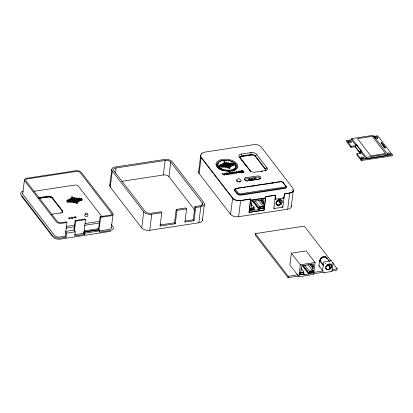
<?xml version="1.0" encoding="UTF-8"?>
<svg xmlns="http://www.w3.org/2000/svg" width="413" height="413" viewBox="0 0 413 413"><rect width="100%" height="100%" fill="white"/><g stroke="black" fill="none" stroke-linecap="round" stroke-linejoin="round"><path stroke-width="0.62" d="M318.867 265.007L318.888 265.032M319.378 266.158A0.532 0.398 -37.6 0 1 318.95 265.879L319.595 260.629L320.111 260.551A3.939 2.943 -37.6 0 1 323.73 256.994A3.939 2.943 -37.6 0 1 327.21 258.879M322.605 270.716L322.914 271.005A0.532 0.398 -37.6 0 1 322.605 270.716L323.627 262.4A0.532 0.398 -37.6 0 1 324.164 261.883L331.515 260.758A0.532 0.398 -37.6 0 1 331.944 261.13M283.05 198.039C283.514 197.848 282.879 198.395 283.106 197.961M332.718 262.451C333.152 262.167 332.517 262.916 332.775 262.374M22.73 193.552L24.434 179.867M62.456 212.587A3.056 1.637 7.1 0 0 62.389 211.322L62.456 210.811L52.105 197.388A3.056 1.637 7.1 0 0 48.089 196.206L47.381 197.151L39.209 198.4M52.105 197.388L52.043 197.904L62.389 211.322M51.599 214.775L51.661 214.259L60.917 212.845A3.056 1.637 7.1 0 0 62.456 210.811M60.856 213.356L60.917 212.845M67.257 202.313C68.852 199.593 64.686 200.171 67.639 202.117C69.007 202.752 68.47 201.064 67.474 200.604M68.233 201.565L68.444 199.856L67.846 199.727L67.551 199.995L69.441 202.442L70.339 202.375L68.444 199.856M23.257 191.069A6.118 3.268 7.1 0 0 21.223 194.915L52.678 235.704A6.118 3.268 7.1 0 0 60.716 238.079L66.049 237.263L65.223 236.19L66.927 222.504L66.41 221.833L61.078 222.653A2.803 1.497 7.1 0 1 57.392 221.564L25.931 180.77A2.803 1.497 7.1 0 1 27.341 178.906L76.405 171.405A2.803 1.497 7.1 0 1 80.091 172.495L111.541 213.278A2.803 1.497 7.1 0 1 110.137 215.147L100.137 216.675L98.506 229.773L83.328 232.096M69.621 201.353L69.833 199.644L69.234 199.515L68.94 199.778L70.829 202.231L71.728 202.163L69.833 199.644M70.597 200.604L70.809 198.896L70.21 198.761L69.916 199.03L72.631 202.556L73.524 202.416M66.049 237.263L66.56 233.159L65.734 232.085M71.573 199.856L71.785 198.147L71.186 198.013L70.891 198.281L74.433 202.876L75.3 202.881L71.785 198.147M72.13 198.57L72.342 196.862L71.743 196.727L71.449 196.996L76.653 203.738L77.52 203.743L72.342 196.862M74.35 199.433L74.562 197.719L73.958 197.59L73.669 197.858L77.21 202.453L78.078 202.458L74.562 197.719M76.219 199.185L76.364 198.044L75.558 197.987L78.186 201.704L79.053 201.704L76.364 198.044M84.784 234.398L83.953 233.324L84.113 232.049L84.939 233.123L84.784 234.398L74.768 235.926L75.285 231.822L73.937 230.077L75.13 220.501L84.959 218.998L85.476 219.67L84.03 232.736M78.165 198.369C82.326 202.117 78.408 201.802 77.272 198.508C78.088 197.419 78.713 199.67 77.856 200.021M74.454 230.748L75.646 221.172L75.13 220.501M79.342 199.866L79.554 198.157L78.955 198.028L78.661 198.292L80.55 200.744L81.449 200.677L79.554 198.157M81.144 200.191C82.739 197.471 78.568 198.044 81.521 199.995C82.889 200.625 82.352 198.942 81.356 198.483M100.137 216.675L100.653 217.346L98.836 230.469M98.924 229.788L99.75 230.862L99.595 232.132L109.775 230.573A6.118 3.268 7.1 0 0 112.847 226.505L111.273 224.465M109.75 185.525L111.753 169.449M110.266 187.141L112.269 171.065A6.118 3.268 7.1 0 1 115.341 166.997L164.4 159.49A6.118 3.268 7.1 0 1 172.433 161.86L203.893 202.654A6.118 3.268 7.1 0 1 200.821 206.722L198.818 222.798L149.759 230.304A6.118 3.268 7.1 0 1 141.721 227.935L110.266 187.141A6.118 3.268 7.1 0 1 110.137 184.616M115.454 173.016L116.084 167.962L165.143 160.456A4.28 2.287 7.1 0 1 170.77 162.113L202.225 202.907L201.911 205.437M111.34 227.862L113.043 214.182M141.721 227.935L143.724 211.859L112.269 171.065M149.759 230.304L151.762 214.228L161.762 212.7L160.094 226.081L175.272 223.758L176.94 210.377L176.196 209.412L185.835 207.935L186.583 208.901L184.931 222.158L194.022 220.764L195.674 207.512L194.926 206.546L200.078 205.757A4.28 2.287 7.1 0 0 202.225 202.907M121.918 181.328L163.331 174.993L165.143 160.456M194.91 210.305L168.958 176.656L170.77 162.113M175.272 223.758L174.529 222.793L176.196 209.412M198.612 171.932L200.615 155.851M194.022 220.764L193.274 219.799L194.926 206.546M291.129 205.782A6.118 3.268 7.1 0 1 287.68 209.205L238.621 216.711A6.118 3.268 7.1 0 1 230.583 214.342L199.128 173.548L201.131 157.472A6.118 3.268 7.1 0 1 201.002 154.947M202.406 220.351L204.409 204.27M219.69 167.229C221.285 164.508 217.114 165.086 220.067 167.033C221.435 167.663 220.898 165.98 219.902 165.52M220.666 166.48L220.878 164.772L220.279 164.642L219.984 164.906L221.869 167.358L222.767 167.291L220.878 164.772M222.055 166.269L222.266 164.56L221.662 164.426L221.373 164.694L223.257 167.146L224.156 167.079L222.266 164.56M223.025 165.52L223.242 163.811L222.638 163.677L222.344 163.946L225.064 167.466L225.932 167.471L223.242 163.811M224.073 164.198L224.213 163.058L223.412 163.001L226.866 167.792L227.733 167.797L224.213 163.058M224.564 163.486L224.775 161.772L224.176 161.643L223.882 161.911L229.081 168.654L229.948 168.654L224.775 161.772M226.778 164.343L226.99 162.634L226.391 162.505L226.097 162.774L229.643 167.368L230.511 167.368L226.99 162.634M228.58 164.668L228.792 162.959L228.193 162.83L227.899 163.099L230.614 166.62L231.481 166.62L228.792 162.959M230.593 163.285C234.76 167.033 230.836 166.718 229.7 163.419C230.516 162.335 231.141 164.581 230.289 164.937M231.77 164.782L231.982 163.073L231.383 162.939L231.089 163.207L232.978 165.659L233.877 165.592L231.982 163.073M233.572 165.107C235.167 162.381 230.996 162.959 233.954 164.911C235.322 165.541 234.78 163.853 233.789 163.398M230.583 214.342L232.586 198.266L201.131 157.472M240.118 157.637A3.056 1.637 7.1 0 1 241.899 156.465L241.45 154.018L240.536 154.24A4.497 2.406 7.1 0 0 238.941 156.357L250.232 171.003A4.497 2.406 7.1 0 0 254.413 172.236L265.781 170.497A4.497 2.406 7.1 0 0 267.376 168.38L256.086 153.734A4.497 2.406 7.1 0 0 251.904 152.5L241.45 154.018M238.621 216.711L240.624 200.635L250.619 199.107L248.956 212.489L264.134 210.165L265.802 196.784L275.445 195.308L273.793 208.565L282.884 207.171L284.531 193.919L289.683 193.129A6.118 3.268 7.1 0 0 292.972 189.381M241.899 156.465L251.156 155.051L250.877 152.578M252.926 200.924L259.163 209.009L259.09 209.572L254.346 210.3L254.413 209.737L249.808 210.439L250.025 208.322L251.027 208.229L251.873 201.43L263.907 199.587L263.06 206.386L258.378 200.284M250.237 209.933L250.397 208.648L253.773 208.167L253.608 209.479L250.237 209.933L253.608 209.479M250.278 209.985L250.397 208.648M251.341 205.705L251.708 203.852M251.357 208.498L250.438 208.699M253.567 209.422L253.773 208.167M251.491 204.146L254.201 207.662L253.938 209.747L249.808 210.439M331.303 261.171L304.273 226.123L255.306 233.613L255.136 234.982L288.042 277.65L298.217 276.096M259.163 209.009L263.768 208.302L259.555 208.89L259.813 206.805L255.167 200.78M263.515 206.639L263.396 207.982L260.02 208.436L260.185 207.125L263.556 206.691L262.554 206.763M260.061 208.488L260.185 207.125M263.768 208.302L263.984 206.185L259.813 206.805M279.844 202.917L280.324 201.307A3.289 2.457 -37.6 0 0 280.685 199.551M280.995 204.409L281.129 203.325L278.45 199.83M283.081 198.632L283.235 197.368M287.68 209.205L289.683 193.129M291.263 206.753L293.266 190.677M288.042 277.65L288.212 276.282L255.306 233.613M293.529 269.488L298.831 276.7L313.637 274.433L315.124 262.503L306.183 250.908L291.377 253.174L289.89 265.105L293.034 268.842M298.831 276.7L300.313 264.769L291.377 253.174M299.435 274.795L299.693 272.73L303.87 272.069L303.607 274.155L299.435 274.795L304.082 274.144L304.014 274.707L308.759 273.984L308.831 273.416L302.595 265.337M299.477 274.851L299.693 272.73M300.065 273.055L299.946 274.397L303.276 273.886L303.4 272.523L300.065 273.055L303.4 272.523M301.165 269.973L301.376 268.264M308.831 273.416L313.436 272.714L309.223 273.298L309.482 271.212L304.835 265.187M309.853 271.537L309.735 272.9L313.064 272.389C315.14 268.656 304.541 273.452 313.224 271.104M308.046 264.697L312.729 270.799L313.694 270.649L313.436 272.714M310.034 264.712L312.992 268.28L313.575 264L301.542 265.838L300.695 272.637L299.735 272.786M312.729 270.799L313.044 268.274L311.877 266.757M313.183 271.047L313.064 272.389M313.395 272.657L313.653 270.598L309.482 271.212M319.574 261.796L319.776 260.175A3.769 2.814 -37.6 0 1 322.899 256.659A3.769 2.814 -37.6 0 1 326.502 257.929M329.512 267.33L329.992 265.714A3.289 2.457 -37.6 0 0 330.354 263.964M352.382 139.651L346.688 140.523L346.559 141.551L350.988 147.296L355.335 146.708L360.43 153.424M332.124 271.016L333.136 262.875M360.637 151.566L366.119 158.675L387.409 155.417L387.57 154.137L373.078 135.35L351.793 138.608L351.633 139.888L355.939 145.474M350.988 147.296L351.117 146.269L346.688 140.523M332.868 263.205L337.178 268.791L337.008 270.159L331.918 270.938M360.379 151.839L361.117 153.089L356.915 153.781L356.786 154.808L361.215 160.554L392.221 155.809L392.35 154.782L377.699 135.779L373.269 136.46M360.41 153.404L360.57 151.927A2.194 1.637 -37.6 0 1 360.797 151.628L360.89 151.53A0.625 0.47 -37.6 0 1 361.246 151.349L361.52 151.22L361.241 151.261A0.723 0.537 -37.6 0 0 360.936 151.39A0.971 0.723 -37.6 0 0 360.725 151.597A2.339 1.75 -37.6 0 0 360.539 151.839L360.301 153.424M361.215 160.554L361.339 159.526L356.915 153.781M366.119 158.675L366.279 157.394L351.793 138.608M381.132 143.915L381.256 142.888L381.627 142.903L381.504 143.208L381.256 142.888L381.731 142.769L382.061 143.125L381.932 144.152M382.18 145.278L382.309 144.251L383.114 144.488L382.784 144.132M383.233 146.641L383.651 145.521L383.481 146.961M384.038 146.878L384.162 145.851L383.362 145.613L384.162 145.851L383.734 145.629M385.086 148.241L385.215 147.214L384.41 146.976L385.215 147.214L384.782 146.992L384.658 147.302M274.666 208.167L274.335 208.054L274.722 208.178M275.693 199.087C275.182 199.102 276.163 199.438 275.641 199.102M277.278 201.188L277.231 201.57M326.946 265.6L326.972 266.096M325.429 263.597C325.842 263.695 324.747 263.597 325.459 263.561M324.334 272.58L324.004 272.466L324.391 272.585M382.557 144.576L382.681 144.266L383.114 144.488M331.763 271.331L331.711 271.367M327.075 258.693L326.44 257.986M201.482 153.672L202.793 152.696L204.719 152.129L253.742 144.627C256.385 144.287 259.441 144.901 261.207 147.033L292.982 188.354M201.245 153.941L201.642 153.486M256.649 154.276L255.177 156.238A3.056 1.637 7.1 0 0 251.156 155.051M267.072 167.797L265.59 169.139A3.056 1.637 7.1 0 1 265.275 170.75M282.022 207.068L281.971 207.052M324.437 272.585L331.691 271.475M328.753 265.827L328.774 265.316M332.811 262.451L332.723 262.369M237.976 178.695L239.406 178.633M383.45 146.016C382.593 146.532 384.839 146.656 383.93 146.052M110.803 231.275L59.746 239.235L56.638 239.008L54.217 238.027M381.39 143.28C380.368 143.579 382.608 144.091 381.865 143.342M356.28 144.906L356.553 144.777L361.509 151.303M278.961 201.72L279.105 200.909M240.872 156.475L244.573 155.907M245.807 155.716L247.041 155.531M248.28 155.34L252.596 154.679M33.918 191.322L74.696 185.081A2.803 1.497 7.1 0 1 78.382 186.17L101.975 216.763M351.117 146.269L355.769 145.856M381.627 142.903L382.061 143.125L381.504 143.208M48.089 196.206L38.832 197.62L38.77 198.132L48.027 196.717A3.056 1.637 7.1 0 1 52.043 197.904L54.697 200.857M384.41 146.976L384.885 146.858M260.97 171.648L262.203 171.462M366.279 157.394L387.57 154.137M361.339 159.526L392.35 154.782M249.597 180.688L253.918 180.027M255.151 179.836L256.385 179.645M257.619 179.459L258.853 179.268A2.039 1.089 7.1 0 0 259.302 179.159M236.35 188.488L245.807 187.037M247.072 186.846L264.723 184.146M265.987 183.95L275.445 182.505M276.705 182.314L279.859 181.828A2.752 1.471 7.1 0 1 281.258 181.834M236.814 188.571L238.079 188.38M242.488 187.703L243.753 187.507M247.532 186.929L248.796 186.738M253.21 186.062L254.47 185.871M255.73 185.674L256.989 185.483M261.403 184.807L262.668 184.616M263.928 184.425L265.187 184.229M266.447 184.038L267.712 183.842M272.126 183.171L273.385 182.974M274.645 182.783L275.905 182.592M66.927 222.504L61.594 223.319A4.078 2.179 7.1 0 1 56.235 221.74L24.78 180.946A4.078 2.179 7.1 0 1 26.824 178.235L75.884 170.729A4.078 2.179 7.1 0 1 81.242 172.309L112.697 213.103A4.078 2.179 7.1 0 1 110.653 215.818L100.653 217.346M75.646 221.172L85.476 219.67M66.132 226.448L74.959 225.095M85.047 223.557L99.548 221.337M176.94 210.377L186.583 208.901M195.674 207.512L200.821 206.722M65.92 228.157L74.743 226.809M84.2 225.364L99.337 223.046M65.218 231.414L73.937 230.077M261.641 199.629L263.587 202.153L261.346 199.587M66.56 233.159L75.285 231.822M84.34 230.862L98.841 228.647M260.366 200.3L263.375 203.867L260.649 200.331M83.927 232.08L99.11 229.757M84.939 233.123L99.75 230.862M65.223 236.19L59.89 237.005A4.078 2.179 7.1 0 1 54.531 235.425L23.071 194.631A4.078 2.179 7.1 0 1 22.865 193.139M74.567 234.76L83.953 233.324M99.404 230.96L108.949 229.499A4.078 2.179 7.1 0 0 111.314 227.434M250.99 208.152L254.201 207.662M260.02 208.436L263.396 207.982M184.792 221.1L193.274 219.799M159.981 225.018L174.529 222.793M300.313 264.769L315.124 262.503M311.015 264L313.255 266.566L311.309 264.036M312.992 268.28L312.729 268.202L312.94 266.493L313.209 266.571M288.212 276.282L297.752 274.826M313.648 272.389L323.188 270.933M332.088 269.57L337.178 268.791M313.477 273.762L324.288 272.105M356.445 144.793L356.274 144.824A0.723 0.537 -37.6 0 0 355.97 144.953A0.971 0.723 -37.6 0 0 355.758 145.154A2.339 1.75 -37.6 0 0 355.572 145.397L355.335 146.987L360.337 153.481M355.8 147.198L355.392 147.064M226.391 173.341L226.066 173.388A0.743 0.398 7.1 0 0 225.777 173.574C225.658 175.086 228.781 174.307 226.871 173.408M47.381 197.151L48.409 197.078A4.497 2.406 7.1 0 1 52.59 198.307M355.743 147.116L355.443 146.966M384.715 147.358C383.455 147.441 385.406 148.303 385.138 147.513M279.043 201.41L279.007 200.682M277.422 201.931L277.541 200.976M327.091 266.339L327.21 265.383M263.587 202.153L263.272 202.081L263.055 203.795L263.324 203.872M355.402 146.729L355.634 145.443A2.194 1.637 -37.6 0 1 355.83 145.19M328.552 266.08L328.676 265.089M53.494 237.516L53.835 237.78M249.669 170.455L250.779 171.405L240.433 157.988L239.246 156.94M355.593 146.832L355.846 147.152M327.287 258.492L329.45 261.222M328.118 260.03L328.877 260.995M358.902 151.07L360.812 153.595M254.609 155.5L265.91 170.151M282.136 206.206L282.884 207.171M240.903 159.196L242.033 160.662M243.815 162.975L245.833 165.592M249.184 169.934L250.33 171.421M310.318 264.738L311.097 265.75M253.36 200.857L259.555 208.89M303.028 265.265L309.223 273.298M252.467 200.986L259.09 209.572M302.135 265.394L308.759 273.984M301.16 268.558L303.87 272.069M253.634 208.725L254.413 209.737M303.307 273.132L304.082 274.144M303.235 273.7L304.014 274.707M161.762 212.7L161.013 211.735L151.019 213.263A4.28 2.287 7.1 0 1 145.391 211.601L113.936 170.812A4.28 2.287 7.1 0 1 116.084 167.962M70.809 198.896L73.54 202.411M57.397 204.358L58.94 206.361M59.715 207.362L60.489 208.364M21.337 195.984L52.787 236.768M328.118 264.237L330.798 267.732A3.289 2.457 -37.6 0 1 325.862 268.486M320.111 260.551L323.766 265.394L323.245 265.471L319.595 260.629M319.017 266.039L322.682 270.897M202.107 219.05A6.118 3.268 7.1 0 1 198.818 222.798M151.762 214.228A6.118 3.268 7.1 0 1 143.724 211.859M163.331 174.993A4.28 2.287 7.1 0 1 168.958 176.656M320.22 260.758A3.779 2.824 -37.6 0 1 323.353 257.232M324.138 257.051A3.779 2.824 -37.6 0 1 324.897 257.036M325.594 257.185A3.779 2.824 -37.6 0 1 326.652 257.944M330.323 268.703A0.888 0.351 81.3 0 0 330.235 268.305A9.726 3.846 81.3 0 0 328.149 264.196M328.671 265.311A9.318 3.686 81.3 0 1 329.197 266.24M329.677 267.304A9.318 3.686 81.3 0 1 330.111 268.481M71.645 218.229A1.017 0.547 7.1 0 1 72.647 218.234M68.873 218.658A1.017 0.547 7.1 0 1 69.869 218.658A1.017 0.547 7.1 0 0 70.427 217.837L70.231 217.718A1.017 0.547 7.1 0 0 68.641 217.919A1.017 0.547 7.1 0 0 69.885 218.663M74.242 217.894A1.017 0.547 7.1 0 1 75.656 217.899M87.752 215.338A1.631 0.872 7.1 0 1 86.105 216.422A1.631 0.872 7.1 0 1 84.954 214.936M374.839 138.128A1.528 0.816 7.1 0 1 376.222 137.679A1.528 0.816 7.1 0 1 377.694 138.314M387.621 154.245A1.528 0.816 7.1 0 1 389.067 154.023A1.528 0.816 7.1 0 1 390.306 154.668M348.365 142.149A1.528 0.816 7.1 0 1 349.687 141.726A1.528 0.816 7.1 0 1 351.133 142.284M361.008 158.396A1.528 0.816 7.1 0 1 362.531 158.071A1.528 0.816 7.1 0 1 363.853 158.804M355.975 145.04A0.635 0.475 -37.6 0 1 356.28 144.906M226.303 173.352A0.743 0.398 7.1 0 1 226.794 173.419M281.129 203.325A3.289 2.457 -37.6 0 1 276.194 204.079M280.654 204.296A0.888 0.351 81.3 0 0 280.566 203.893A9.726 3.846 81.3 0 0 278.481 199.789M279.002 200.904A9.318 3.686 81.3 0 1 280.009 202.891M285.956 186.118A2.752 1.471 7.1 0 1 284.578 187.951L241.068 194.606A2.752 1.471 7.1 0 1 237.454 193.537L234.971 190.316A2.752 1.471 7.1 0 1 235.74 188.633M281.95 181.983A2.752 1.471 7.1 0 1 283.473 182.897L286.194 186.418A3.056 1.637 7.1 0 1 284.655 188.452L241.151 195.106A3.056 1.637 7.1 0 1 237.134 193.924L234.651 190.703A3.056 1.637 7.1 0 1 234.961 189.097M199.128 173.548A6.118 3.268 7.1 0 1 198.813 171.312M240.624 200.635A6.118 3.268 7.1 0 1 232.586 198.266M292.993 189.206A6.118 3.268 7.1 0 1 289.704 192.959L284.371 193.774L283.86 197.879L275.141 199.216L275.652 195.106L265.636 196.64L265.482 197.91L250.67 200.176L250.825 198.906L240.645 200.465A6.118 3.268 7.1 0 1 232.607 198.09L201.152 157.301A6.118 3.268 7.1 0 1 200.837 155.066M201.023 154.772A6.118 3.268 7.1 0 1 201.26 154.498M235.508 188.834A3.056 1.637 7.1 0 1 236.184 188.669M282.714 182.448A3.056 1.637 7.1 0 1 283.71 183.196M265.59 170.92A3.056 1.637 7.1 0 0 265.523 169.655L265.59 169.139L255.239 155.722A3.056 1.637 7.1 0 0 251.223 154.539L241.966 155.954A3.056 1.637 7.1 0 0 240.433 157.988L240.366 158.499A3.056 1.637 7.1 0 1 240.139 158.071M248.745 180.104A1.017 0.547 7.1 0 1 250.355 180.223M251.703 179.588A1.017 0.547 7.1 0 1 253.133 179.794M254.707 179.108A1.017 0.547 7.1 0 1 256.045 179.505M235.895 166.083A9.174 4.904 7.1 0 1 225.756 170.698A9.174 4.904 7.1 0 1 218.317 163.383M235.498 165.102A9.174 4.904 7.1 0 1 235.74 165.592M230.459 161.101A10.196 5.446 7.1 0 1 233.49 170.626M232.71 170.884A10.196 5.446 7.1 0 1 231.869 171.101M230.056 171.38A10.196 5.446 7.1 0 1 228.115 171.447M222.313 170.399A10.196 5.446 7.1 0 1 221.445 170.058M220.63 169.676A10.196 5.446 7.1 0 1 217.207 163.341A10.196 5.446 7.1 0 1 226.561 160.399M228.544 160.647A10.196 5.446 7.1 0 1 229.514 160.853M239.746 181.751A1.631 0.872 7.1 0 1 239.968 181.963M247.743 180.966A2.039 1.089 7.1 0 1 246.194 180.853M245.73 180.677A2.039 1.089 7.1 0 1 246.091 178.824L257.196 177.12A2.039 1.089 7.1 0 1 259.601 177.647A2.039 1.089 7.1 0 1 259.669 178.984M240.216 181.168A1.631 0.872 7.1 0 1 239.638 181.937M238.038 181.932A1.631 0.872 7.1 0 1 237.299 180.533M239.571 179.325A2.452 1.311 7.1 0 1 240.676 181.431A2.452 1.311 7.1 0 1 236.809 181.147A2.452 1.311 7.1 0 1 237.702 179.19M383.104 144.911C382.097 145.737 382.082 143.951 383.104 144.937M240.325 171.467L239.039 171.88L238.637 171.359L240.325 171.467M228.141 174.059C224.558 177.048 224.45 170.332 228.141 174.059M233.283 173.388L232.22 173.925L230.996 173.532C233.247 174.038 233.242 172.897 230.691 172.949A0.759 0.408 7.1 0 1 230.531 172.608L232.049 172.278L232.607 172.582L231.373 172.448L230.924 172.784L233.283 173.388M250.645 200.362L249.158 212.287L263.969 210.026L265.456 198.095L250.645 200.362M229.323 172.608L229.179 173.197L227.594 172.871L229.024 173.496L228.73 174.467L229.391 174.363L229.576 173.723L231.265 174.079L229.705 173.408L229.964 172.51L229.323 172.608M282.048 206.985L282.048 206.985M240.619 171.715L240.221 171.885L241.765 172.453L239.179 172.061L239.721 172.763L239.359 172.82L238.141 171.235L239.938 171.008L240.707 171.416A0.738 0.392 7.1 0 1 240.619 171.715M245.797 177.714L245.208 177.858A2.86 1.528 7.1 0 0 244.403 179.609A2.86 1.528 7.1 0 0 247.454 180.77L259.906 178.865A2.86 1.528 7.1 0 0 260.706 177.115A2.86 1.528 7.1 0 0 257.66 175.953L245.797 177.714M236.701 188.287L236.195 188.411A2.137 1.141 7.1 0 0 235.436 189.417L238.368 193.222A2.137 1.141 7.1 0 0 240.351 193.805L284.862 186.996A2.137 1.141 7.1 0 0 285.62 185.989L282.688 182.19A2.137 1.141 7.1 0 0 280.701 181.601L236.701 188.287M372.314 136.367L357.503 138.634L370.75 155.809L385.556 153.543L372.314 136.367M222.592 173.636L221.993 173.728L224.192 175.164L224.78 175.071L224.538 173.336L223.954 173.429L224.187 174.704L222.592 173.636M233.211 171.994L232.849 172.045L234.068 173.63L234.429 173.574L233.856 172.83L235.271 172.613L235.849 173.357L236.21 173.3L234.987 171.72L234.625 171.777L235.131 172.422L233.712 172.644L233.211 171.994M236.726 171.452L236.339 171.514L236.51 173.259L236.897 173.197L236.825 172.67L237.965 172.5L239.065 172.866L236.726 171.452M242.87 170.512L240.898 170.817L242.116 172.397L244.155 172.087L242.333 172.159L241.92 171.617L243.427 171.385L241.775 171.431L241.404 170.946L242.87 170.512M237.723 172.345L236.799 172.484L236.654 171.648L237.723 172.345M328.289 269.627A3.289 2.457 -37.6 0 0 331.556 265.167A3.289 2.457 -37.6 0 0 326.415 265.765A3.289 2.457 -37.6 0 0 328.289 269.627M328.314 269.766A3.392 2.535 -37.6 0 0 331.685 265.167A3.392 2.535 -37.6 0 0 326.384 265.786A3.392 2.535 -37.6 0 0 328.314 269.766M74.598 217.651A1.017 0.547 7.1 0 0 76.198 217.408A1.017 0.547 7.1 0 0 74.779 216.727A1.017 0.547 7.1 0 0 74.598 217.651M71.821 218.079A1.017 0.547 7.1 0 0 73.421 217.832A1.017 0.547 7.1 0 0 72.001 217.15A1.017 0.547 7.1 0 0 71.821 218.079M85.589 214.445A1.528 0.816 7.1 0 0 87.995 214.073A1.528 0.816 7.1 0 0 85.863 213.051A1.528 0.816 7.1 0 0 85.589 214.445M375.525 138.061A1.528 0.816 7.1 0 0 377.931 137.694A1.528 0.816 7.1 0 0 375.799 136.672A1.528 0.816 7.1 0 0 375.525 138.061M388.112 154.379A1.528 0.816 7.1 0 0 390.512 154.013A1.528 0.816 7.1 0 0 388.38 152.986A1.528 0.816 7.1 0 0 388.112 154.379M349.031 142.118A1.528 0.816 7.1 0 0 351.432 141.747A1.528 0.816 7.1 0 0 349.3 140.725A1.528 0.816 7.1 0 0 349.031 142.118M361.612 158.432A1.528 0.816 7.1 0 0 364.018 158.065A1.528 0.816 7.1 0 0 361.881 157.043A1.528 0.816 7.1 0 0 361.612 158.432M278.62 205.22A3.289 2.457 -37.6 0 0 281.888 200.759A3.289 2.457 -37.6 0 0 276.746 201.353A3.289 2.457 -37.6 0 0 278.62 205.22M278.646 205.359A3.392 2.535 -37.6 0 0 282.017 200.759A3.392 2.535 -37.6 0 0 276.715 201.374A3.392 2.535 -37.6 0 0 278.646 205.359M251.878 179.438A1.017 0.547 7.1 0 0 253.479 179.19A1.017 0.547 7.1 0 0 252.059 178.509A1.017 0.547 7.1 0 0 251.878 179.438M254.656 179.01A1.017 0.547 7.1 0 0 256.256 178.767A1.017 0.547 7.1 0 0 254.836 178.086A1.017 0.547 7.1 0 0 254.656 179.01M249.101 179.861A1.017 0.547 7.1 0 0 250.701 179.614A1.017 0.547 7.1 0 0 249.282 178.932A1.017 0.547 7.1 0 0 249.101 179.861M221.822 168.85A9.174 4.904 7.1 0 0 236.029 166.367A9.174 4.904 7.1 0 0 222.932 160.43A9.174 4.904 7.1 0 0 221.822 168.85M220.8 169.573A11.012 5.885 7.1 0 0 237.852 166.599A11.012 5.885 7.1 0 0 222.132 159.47A11.012 5.885 7.1 0 0 220.8 169.573"/></g></svg>
